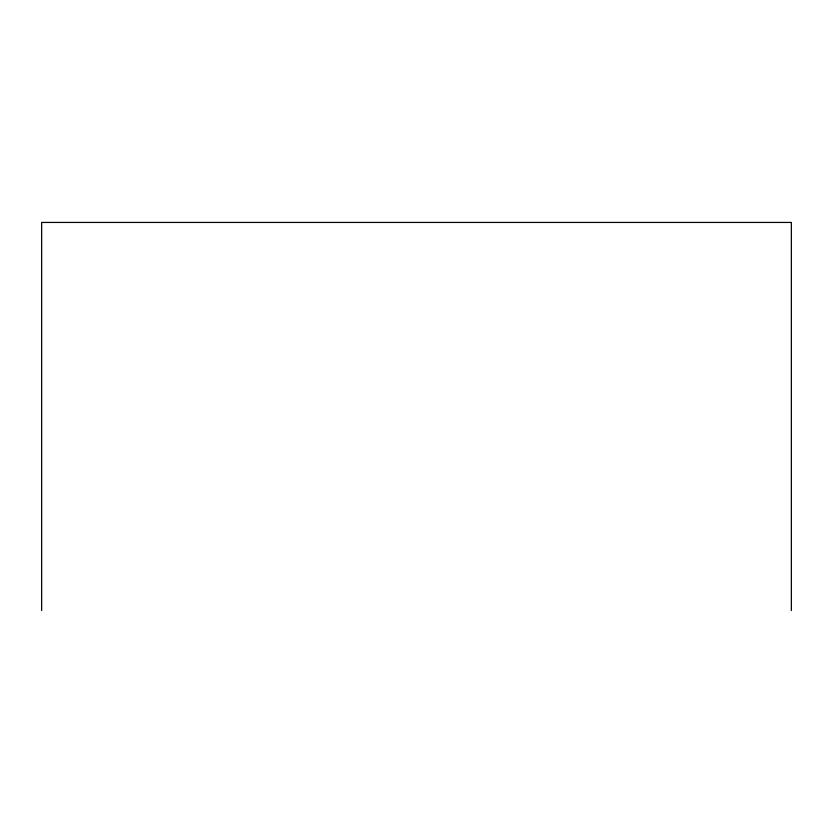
<?xml version="1.0" encoding="UTF-8"?>
<svg xmlns="http://www.w3.org/2000/svg" width="833" height="833" viewBox="0 0 833 833"><rect width="100%" height="100%" fill="white"/><g stroke="black" fill="none" stroke-linecap="round" stroke-linejoin="round"><path stroke-width="1.25" d="M791.35 610.558L791.35 222.442L41.65 222.442L41.65 610.558"/></g></svg>
